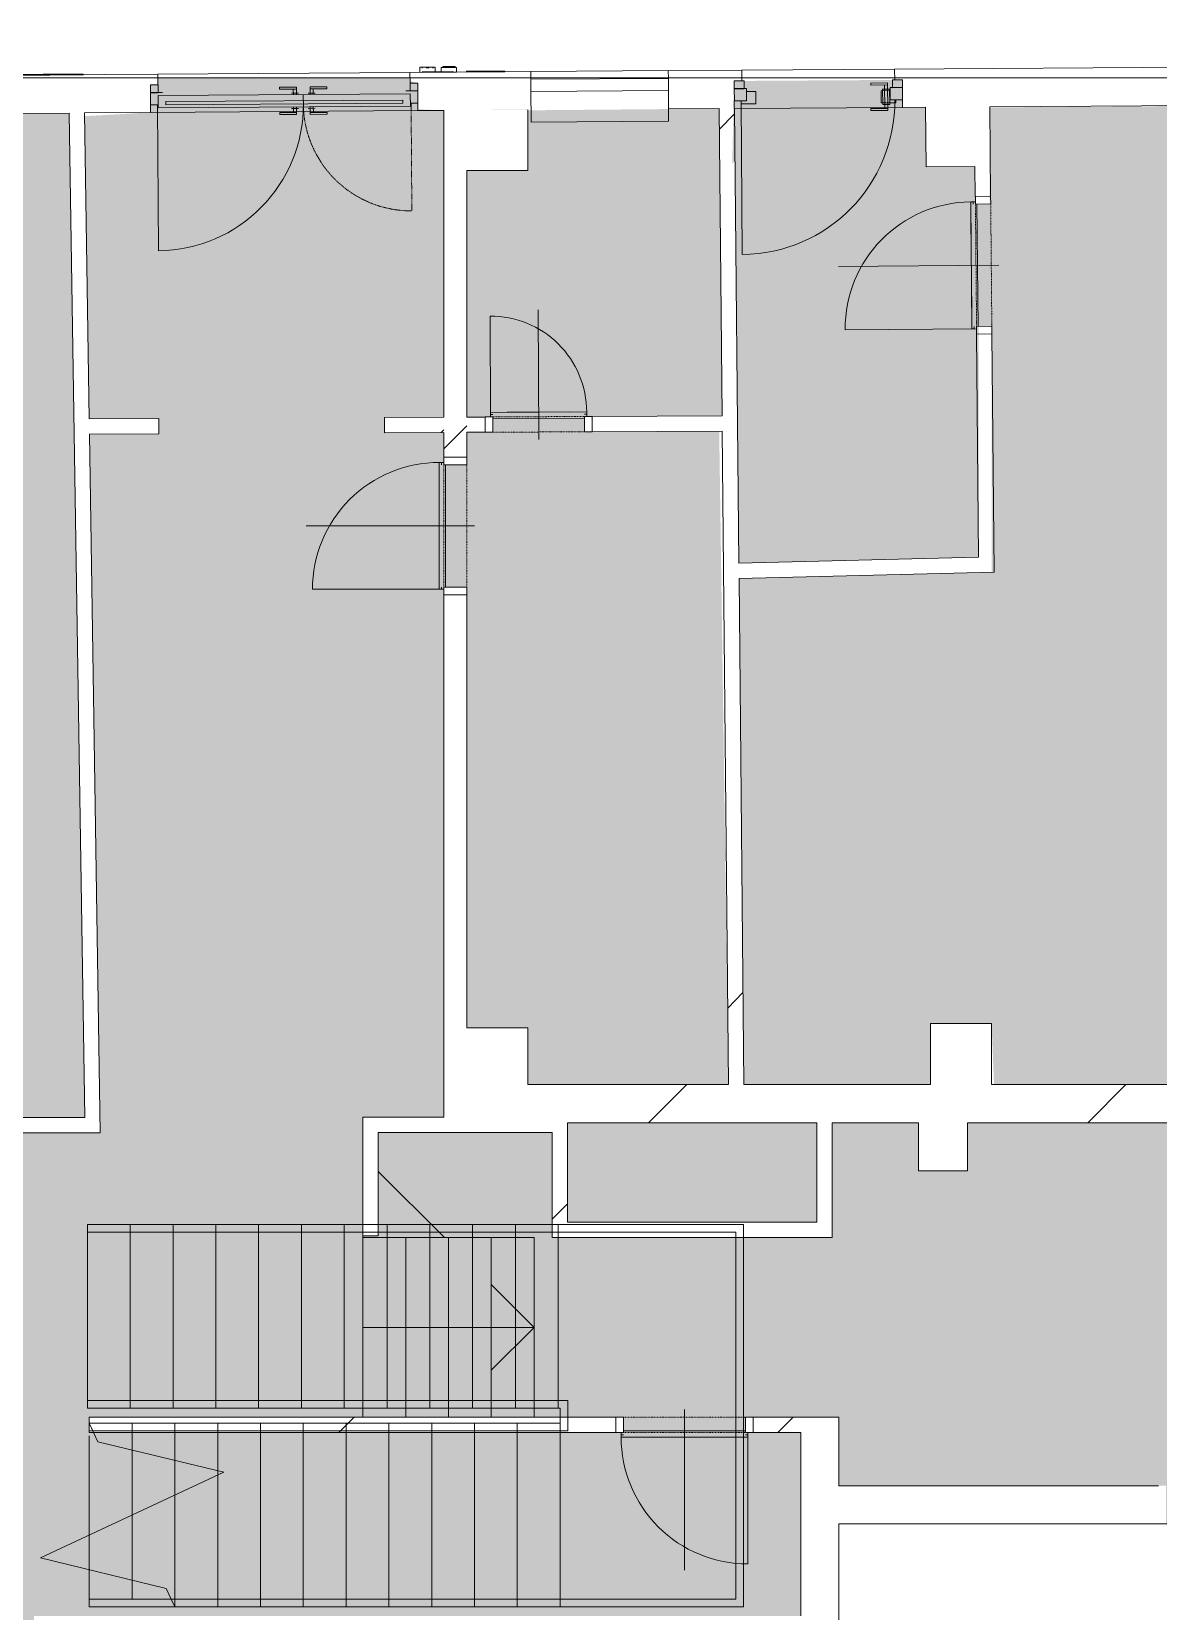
# Model space of a CAD drawing. Header units: millimetres. Extents: x -19993 to 479964, y -45352 to 20466.
# Drawn here: x 348234 to 355605, y -20402 to -10069 of the extents above; entities that cross this region are included whole.
import ezdxf

# ---------------------------------------------------------------- set-up
doc = ezdxf.new("R2010")
doc.units = ezdxf.units.MM
doc.linetypes.add('Čerchovaná se dvěma tečkami', pattern=[2.59, 1, -0.53, 0, -0.53, 0, -0.53])
doc.linetypes.add('Čárkovaná', pattern=[6.35, 3.175, -3.175])
for name, color, linetype, lineweight in [('A-DETL-GENF', 92, 'Continuous', 9), ('A-DETL-THIN', 151, 'Continuous', 9), ('A-DOOR', 31, 'Continuous', 9), ('A-DOOR-FRAM', 31, 'Continuous', 9), ('A-FLOR', 192, 'Continuous', 9), ('A-FLOR-HRAL', 11, 'Continuous', 9), ('A-GENM', 13, 'Continuous', 9), ('A-GLAZ', 151, 'Continuous', 9), ('A-GLAZ-SILL', 1, 'Continuous', 9), ('A-WALL', 113, 'Continuous', 9), ('A-WALL-PATT', 111, 'Continuous', 25), ('S-COLS', 52, 'Continuous', 9), ('S-STRS', 31, 'Continuous', 9), ('S-STRS-ANNO', 31, 'Continuous', 9), ('S-STRS-MBND', 31, 'Continuous', 9)]:
    doc.layers.add(name, color=color, linetype=linetype, lineweight=lineweight)
pattern_1 = [(45, (312002, 0), (-7184.2, 7184.2), []), (45, (314875, -3e-12), (-7184.2, 7184.2), []), (45, (320623, -7e-12), (-4310.5, 10057.9), [4064, -2032, 67.06, -1964.94])]
pattern_2 = [(45.27, (312002, 0), (-7218, 7150.2), []), (45.27, (314875, 14), (-7218, 7150.2), []), (45.27, (320623, 41), (-4358, 10037.4), [4064, -2032, 67.1, -1964.9])]
pattern_3 = [(45, (312002, 0), (-7184.2, 7184.2), []), (45, (314875, 0), (-7184.2, 7184.2), []), (45, (320623, 0), (-4310.5, 10058), [4064, -2032, 67.1, -1964.9])]

# ---------------------------------------------------------------- blocks, each defined once
blk = doc.blocks.new('DVERE_1k_oblozka - DD03_01_800x1970_koupelna-1549493-Mapka _ závislý 16')
at = {"layer": 'A-DOOR'}
for p, q in [((-415, 72), (-415, 932)), ((0, -128), (0, 972)), ((-400, 72), (-450, 72)), ((-450, 72), (-450, -78)), ((415, 102), (-415, 102)), ((-415, 102), (-415, 87)), ((-415, 87), (-400, 87)), ((-400, -78), (-400, 72)), ((-400, 62), (400, 62)), ((305, 102), (-305, 102)), ((400, 87), (415, 87)), ((450, 72), (400, 72)), ((400, 72), (400, -78)), ((415, 87), (415, 102)), ((415, 102), (415, 72)), ((450, -78), (450, 72)), ((-450, -78), (-400, -78)), ((400, -78), (450, -78))]:
    blk.add_line(p, q, dxfattribs=at)
at = {"layer": 'A-DOOR', "linetype": 'Čerchovaná se dvěma tečkami'}
for p, q in [((-400, 72), (400, 72)), ((-400, -78), (400, -78))]:
    blk.add_line(p, q, dxfattribs=at)
at = {"layer": 'A-DOOR'}
blk.add_arc((-415, 102), 830, 360, 90, dxfattribs=at)
at = {"layer": 'A-DOOR-FRAM'}
for p, q in [((-400, 72), (-450, 72)), ((-400, -78), (-400, 72)), ((400, 72), (400, -78)), ((400, 72), (450, 72)), ((-450, -78), (-400, -78)), ((450, -78), (400, -78))]:
    blk.add_line(p, q, dxfattribs=at)
blk = doc.blocks.new('OKNO_1k_nadsvetlik - OKNO_1k_nadsvetlik_900 x 1500-1969459-Mapka _ závislý 16')
at = {"layer": 'A-GLAZ'}
for p, q in [((-450, 126), (450, 126)), ((-450, 75), (-450, 126)), ((450, 126), (450, 75)), ((450, 75), (-450, 75)), ((-450, 75), (450, 75)), ((-450, -5), (-450, 75)), ((450, 75), (450, -5)), ((450, -5), (-450, -5))]:
    blk.add_line(p, q, dxfattribs=at)
blk = doc.blocks.new('parapet s nosem_vnitní - parapet s nosem_vnitní-V48-Mapka _ závislý 16')
at = {"layer": 'A-GENM'}
for p, q in [((-450, -190), (-450, 0)), ((450, 0), (450, -190)), ((-450, -190), (-450, -200)), ((-450, -200), (450, -200)), ((-450, -200), (450, -200)), ((450, -200), (450, -190))]:
    blk.add_line(p, q, dxfattribs=at)
blk = doc.blocks.new('DVERE_1k_oblozka - DD03_01_600x1970_koupelna-1549500-Mapka _ závislý 16')
at = {"layer": 'A-DOOR'}
for p, q in [((0, -103), (0, 747)), ((-315, 47), (-315, 707)), ((-300, 47), (-350, 47)), ((-350, 47), (-350, -53)), ((315, 77), (-315, 77)), ((-315, 77), (-315, 62)), ((-315, 62), (-300, 62)), ((-300, -53), (-300, 47)), ((-300, 37), (300, 37)), ((205, 77), (-205, 77)), ((300, 62), (315, 62)), ((350, 47), (300, 47)), ((300, 47), (300, -53)), ((315, 62), (315, 77)), ((315, 77), (315, 47)), ((350, -53), (350, 47)), ((-350, -53), (-300, -53)), ((300, -53), (350, -53))]:
    blk.add_line(p, q, dxfattribs=at)
at = {"layer": 'A-DOOR', "linetype": 'Čerchovaná se dvěma tečkami'}
for p, q in [((-300, 47), (300, 47)), ((-300, -53), (300, -53))]:
    blk.add_line(p, q, dxfattribs=at)
at = {"layer": 'A-DOOR'}
blk.add_arc((-315, 77), 630, 360, 90, dxfattribs=at)
at = {"layer": 'A-DOOR-FRAM'}
for p, q in [((-300, 47), (-350, 47)), ((-300, -53), (-300, 47)), ((300, 47), (300, -53)), ((300, 47), (350, 47)), ((-350, -53), (-300, -53)), ((350, -53), (300, -53))]:
    blk.add_line(p, q, dxfattribs=at)
blk = doc.blocks.new('OKNO_dvere vchod_2kvstuphlav - ON09_21_vstupni dvere obj_1750_2400_OO_Al-2030626-Mapka _ závislý 16')
at = {"layer": 'A-GLAZ'}
for p, q in [((-990, 55), (-1040, 55)), ((-1040, 55), (-1040, 4)), ((-960, 5), (-1040, 5)), ((-1040, 5), (-1040, -75)), ((-1040, 4), (-990, 4)), ((-990, 4), (-990, 55)), ((-195, 35), (-85, 35)), ((-85, 35), (-195, 35)), ((-195, 22), (-195, 35)), ((-195, 35), (-195, 22)), ((-195, 22), (-85, 22)), ((-85, 22), (-195, 22)), ((-105, 22), (-105, -15)), ((-85, 22), (-105, 22)), ((-85, 22), (-105, 22)), ((-85, 35), (-85, 22)), ((-85, 35), (-85, 22)), ((-85, -15), (-85, 22)), ((115, 35), (5, 35)), ((5, 35), (115, 35)), ((5, 22), (5, 35)), ((5, 22), (5, 35)), ((115, 22), (5, 22)), ((5, 22), (115, 22)), ((5, 22), (5, -15)), ((25, 22), (5, 22)), ((25, 22), (5, 22)), ((25, -15), (25, 22)), ((115, 35), (115, 22)), ((115, 22), (115, 35)), ((710, 5), (630, 5)), ((710, 55), (660, 55)), ((660, 55), (660, 4)), ((660, 4), (710, 4)), ((710, 4), (710, 55)), ((710, -75), (710, 5)), ((-1040, -75), (-990, -75)), ((-995, -75), (-995, -95)), ((-995, -75), (-995, -1030)), ((-990, -95), (-990, -15)), ((660, -15), (-990, -15)), ((-990, -95), (660, -95)), ((-940, -55), (-940, -75)), ((610, -55), (-940, -55)), ((-940, -75), (610, -75)), ((-72, -5), (-118, -5)), ((-72, -5), (-118, -5)), ((-72, -5), (-118, -5)), ((-72, -5), (-118, -5)), ((-105, -95), (-105, -132)), ((-99, -5), (-91, -5)), ((-99, -5), (-91, -5)), ((-85, -132), (-85, -95)), ((-40, -95), (-40, -15)), ((38, -5), (-8, -5)), ((38, -5), (-8, -5)), ((38, -5), (-8, -5)), ((38, -5), (-8, -5)), ((5, -95), (5, -132)), ((11, -5), (19, -5)), ((11, -5), (19, -5)), ((25, -132), (25, -95)), ((610, -75), (610, -55)), ((660, -95), (660, -15)), ((660, -75), (710, -75)), ((665, -95), (665, -75)), ((-195, -132), (-85, -132)), ((-85, -132), (-195, -132)), ((-195, -132), (-195, -145)), ((-195, -145), (-195, -132)), ((-195, -145), (-85, -145)), ((-85, -145), (-195, -145)), ((-118, -105), (-72, -105)), ((-118, -105), (-72, -105)), ((-118, -105), (-72, -105)), ((-118, -105), (-72, -105)), ((-105, -132), (-85, -132)), ((-105, -132), (-85, -132)), ((-91, -105), (-99, -105)), ((-91, -105), (-99, -105)), ((-85, -132), (-85, -145)), ((-85, -132), (-85, -145)), ((-8, -105), (38, -105)), ((-8, -105), (38, -105)), ((-8, -105), (38, -105)), ((-8, -105), (38, -105)), ((115, -132), (5, -132)), ((5, -132), (115, -132)), ((5, -145), (5, -132)), ((5, -145), (5, -132)), ((5, -132), (25, -132)), ((5, -132), (25, -132)), ((115, -145), (5, -145)), ((5, -145), (115, -145)), ((19, -105), (11, -105)), ((19, -105), (11, -105)), ((115, -145), (115, -132)), ((115, -132), (115, -145))]:
    blk.add_line(p, q, dxfattribs=at)
at = {"layer": 'A-GLAZ', "linetype": 'Čárkovaná'}
blk.add_line((665, -75), (665, -780), dxfattribs=at)
at = {"layer": 'A-GLAZ'}
blk.add_arc((-995, -75), 955, 270, 360, dxfattribs=at)
at = {"layer": 'A-GLAZ', "linetype": 'Čárkovaná'}
blk.add_arc((665, -75), 705, 180, 270, dxfattribs=at)
at = {"layer": 'A-GLAZ-SILL'}
blk.add_line((-1040, -125), (710, -125), dxfattribs=at)
blk = doc.blocks.new('OKNO_dvere vchod_1k_nadsvetlik - vstupni dvere 1100_2435 2 2-1390910-Mapka _ závislý 16')
at = {"layer": 'A-GLAZ'}
for p, q in [((-975, 55), (-1040, 55)), ((-1040, 55), (-1040, 4)), ((-1040, 5), (-1040, -75)), ((-960, 5), (-1040, 5)), ((-1040, 4), (-975, 4)), ((-975, 4), (-975, 55)), ((-960, -75), (-960, 5)), ((-147, 35), (-37, 35)), ((-37, 35), (-147, 35)), ((-147, 22), (-147, 35)), ((-147, 35), (-147, 22)), ((-147, 22), (-37, 22)), ((-37, 22), (-147, 22)), ((-57, 22), (-57, -132)), ((-37, 22), (-57, 22)), ((-37, 22), (-57, 22)), ((-37, 35), (-37, 22)), ((-37, 35), (-37, 22)), ((-37, -132), (-37, 22)), ((60, 5), (-20, 5)), ((-20, 5), (-20, -75)), ((60, 55), (-5, 55)), ((-5, 55), (-5, 4)), ((-5, 4), (60, 4)), ((60, 4), (60, 55)), ((60, -75), (60, 5)), ((-1040, -75), (-960, -75)), ((-995, -75), (-995, -1080)), ((-960, -75), (-995, -75)), ((-995, -75), (-995, -95)), ((-995, -95), (-900, -95)), ((-960, -15), (-960, -75)), ((-900, -15), (-960, -15)), ((-900, -95), (-900, -15)), ((-20, -15), (-80, -15)), ((-80, -15), (-80, -95)), ((-80, -95), (15, -95)), ((-70, -5), (-70, -105)), ((-24, -5), (-70, -5)), ((-24, -5), (-70, -5)), ((-24, -5), (-70, -5)), ((-24, -5), (-70, -5)), ((-51, -5), (-43, -5)), ((-51, -5), (-43, -5)), ((-24, -105), (-24, -5)), ((-24, -105), (-24, -76)), ((-20, -75), (-20, -15)), ((15, -75), (-20, -75)), ((-20, -75), (60, -75)), ((15, -95), (15, -75)), ((-147, -132), (-37, -132)), ((-37, -132), (-147, -132)), ((-147, -132), (-147, -145)), ((-147, -145), (-147, -132)), ((-147, -145), (-37, -145)), ((-37, -145), (-147, -145)), ((-70, -105), (-24, -105)), ((-70, -105), (-24, -105)), ((-70, -105), (-24, -105)), ((-70, -105), (-24, -105)), ((-57, -132), (-37, -132)), ((-57, -132), (-37, -132)), ((-43, -105), (-51, -105)), ((-43, -105), (-51, -105)), ((-37, -132), (-37, -145)), ((-37, -132), (-37, -145))]:
    blk.add_line(p, q, dxfattribs=at)
blk.add_arc((-995, -75), 1005, 270, 0, dxfattribs=at)
at = {"layer": 'A-GLAZ-SILL'}
blk.add_line((-1040, -125), (60, -125), dxfattribs=at)
blk = doc.blocks.new('Číslo popisné - ČP 4-1807394-Mapka _ závislý 16')
at = {"layer": 'A-GENM', "color": 41}
for p, q in [((225, -125), (25, -125)), ((25, -125), (225, -125)), ((25, -125), (25, -130)), ((25, -125), (25, -130)), ((225, -130), (25, -130)), ((25, -130), (225, -130)), ((225, -130), (225, -125)), ((225, -125), (225, -130))]:
    blk.add_line(p, q, dxfattribs=at)
blk = doc.blocks.new('Číslo popisné 2 - ČP 1324-1807511-Mapka _ závislý 16')
at = {"layer": 'A-GENM', "color": 41}
for p, q in [((275, -125), (25, -125)), ((25, -125), (275, -125)), ((25, -125), (25, -130)), ((25, -125), (25, -130)), ((275, -130), (25, -130)), ((25, -130), (275, -130)), ((275, -130), (275, -125)), ((275, -125), (275, -130))]:
    blk.add_line(p, q, dxfattribs=at)
blk = doc.blocks.new('Vypínač_venkovní - Typ 1-1807905-Mapka _ závislý 16')
at = {"layer": 'A-GENM', "color": 41}
for p, q in [((25, 155), (125, 155)), ((125, 155), (25, 155)), ((25, 155), (25, 125)), ((25, 125), (25, 155)), ((25, 125), (125, 125)), ((125, 125), (25, 125)), ((35, 162), (35, 155)), ((35, 162), (35, 155)), ((115, 162), (35, 162)), ((35, 155), (115, 155)), ((115, 155), (35, 155)), ((115, 155), (115, 162)), ((115, 155), (115, 162)), ((125, 125), (125, 155)), ((125, 125), (125, 155))]:
    blk.add_line(p, q, dxfattribs=at)
blk = doc.blocks.new('Venkovní_zámek - Typ 1-1807838-Mapka _ závislý 16')
at = {"layer": 'A-GENM', "color": 41}
for p, q in [((25, 159), (125, 159)), ((125, 159), (25, 159)), ((25, 159), (25, 125)), ((25, 125), (25, 159)), ((25, 125), (125, 125)), ((125, 125), (25, 125)), ((37, 159), (43, 159)), ((37, 159), (43, 159)), ((43, 154), (37, 154)), ((43, 154), (37, 154)), ((65, 159), (85, 159)), ((85, 154), (65, 154)), ((70, 159), (80, 159)), ((70, 159), (70, 154)), ((80, 154), (70, 154)), ((80, 154), (80, 159)), ((107, 159), (113, 159)), ((107, 159), (113, 159)), ((113, 154), (107, 154)), ((113, 154), (107, 154)), ((125, 125), (125, 159)), ((125, 125), (125, 159))]:
    blk.add_line(p, q, dxfattribs=at)
blk = doc.blocks.new('Úřad_městské_části_Praha_11 - Typ 1-1807749-Mapka _ závislý 16')
at = {"layer": 'A-GENM', "color": 41}
for p, q in [((-95, 130), (-95, 125)), ((345, 125), (345, 130))]:
    blk.add_line(p, q, dxfattribs=at)
at = {"layer": 'A-GENM', "color": 41, "flags": 128}
for points in [[(125, 130), (82, 130), (41, 130), (3, 130), (-31, 130), (-58, 130), (-78, 130), (-91, 130), (-95, 130), (-91, 130), (-78, 130), (-58, 130), (-31, 130), (3, 130), (41, 130), (82, 130), (125, 130)], [(125, 125), (82, 125), (41, 125), (3, 125), (-31, 125), (-58, 125), (-78, 125), (-91, 125), (-95, 125), (-91, 125), (-78, 125), (-58, 125), (-31, 125), (3, 125), (41, 125), (82, 125), (125, 125)], [(125, 130), (168, 130), (209, 130), (247, 130), (281, 130), (308, 130), (328, 130), (341, 130), (345, 130), (341, 130), (328, 130), (308, 130), (281, 130), (247, 130), (209, 130), (168, 130), (125, 130)], [(125, 125), (168, 125), (209, 125), (247, 125), (281, 125), (308, 125), (328, 125), (341, 125), (345, 125), (341, 125), (328, 125), (308, 125), (281, 125), (247, 125), (209, 125), (168, 125), (125, 125)]]:
    blk.add_lwpolyline(points, dxfattribs=at)
blk = doc.blocks.new('DVERE_1k_oblozka - DD03_01_800x1970_koupelna-1549498-Mapka _ závislý 16')
at = {"layer": 'A-DOOR'}
for p, q in [((0, -103), (0, 947)), ((-415, 47), (-415, 907)), ((-400, 47), (-450, 47)), ((-450, 47), (-450, -53)), ((415, 77), (-415, 77)), ((-415, 77), (-415, 62)), ((-415, 62), (-400, 62)), ((-400, -53), (-400, 47)), ((-400, 37), (400, 37)), ((305, 77), (-305, 77)), ((400, 62), (415, 62)), ((450, 47), (400, 47)), ((400, 47), (400, -53)), ((415, 62), (415, 77)), ((415, 77), (415, 47)), ((450, -53), (450, 47)), ((-450, -53), (-400, -53)), ((400, -53), (450, -53))]:
    blk.add_line(p, q, dxfattribs=at)
at = {"layer": 'A-DOOR', "linetype": 'Čerchovaná se dvěma tečkami'}
for p, q in [((-400, 47), (400, 47)), ((-400, -53), (400, -53))]:
    blk.add_line(p, q, dxfattribs=at)
at = {"layer": 'A-DOOR'}
blk.add_arc((-415, 77), 830, 360, 90, dxfattribs=at)
at = {"layer": 'A-DOOR-FRAM'}
for p, q in [((-400, 47), (-450, 47)), ((-400, -53), (-400, 47)), ((400, 47), (400, -53)), ((400, 47), (450, 47)), ((-450, -53), (-400, -53)), ((450, -53), (400, -53))]:
    blk.add_line(p, q, dxfattribs=at)
blk = doc.blocks.new('DVERE_1k_oblozka - DD03_01_800x1970_koupelna-V139-Mapka _ závislý 16')
at = {"layer": 'A-DOOR'}
for p, q in [((0, -103), (0, 947)), ((-415, 47), (-415, 907)), ((-400, 47), (-450, 47)), ((-450, 47), (-450, -53)), ((415, 77), (-415, 77)), ((-415, 77), (-415, 62)), ((-415, 62), (-400, 62)), ((-400, 62), (-415, 62)), ((-400, -53), (-400, 47)), ((-400, 37), (400, 37)), ((305, 77), (-305, 77)), ((400, 62), (415, 62)), ((450, 47), (400, 47)), ((400, 47), (400, -53)), ((415, 62), (415, 77)), ((415, 77), (415, 62)), ((415, 77), (415, 47)), ((450, -53), (450, 47)), ((-450, -53), (-400, -53)), ((400, -53), (450, -53))]:
    blk.add_line(p, q, dxfattribs=at)
at = {"layer": 'A-DOOR', "linetype": 'Čerchovaná se dvěma tečkami'}
for p, q in [((-400, 47), (400, 47)), ((-400, -53), (400, -53))]:
    blk.add_line(p, q, dxfattribs=at)
at = {"layer": 'A-DOOR'}
blk.add_arc((-415, 77), 830, 360, 90, dxfattribs=at)
at = {"layer": 'A-DOOR-FRAM'}
for p, q in [((-400, 47), (-450, 47)), ((-400, -53), (-400, 47)), ((400, 47), (400, -53)), ((400, 47), (450, 47)), ((-450, -53), (-400, -53)), ((450, -53), (400, -53))]:
    blk.add_line(p, q, dxfattribs=at)
blk = doc.blocks.new('Typ horního madla - Horní madlo_Vnitřní_-1857845-Mapka _ závislý 16')
at = {"layer": 'A-FLOR-HRAL'}
for p, q in [((36597, -19072), (36597, -19022)), ((39677, -19022), (36597, -19022)), ((39677, -19072), (36597, -19072)), ((39739, -19022), (39677, -19022)), ((39689, -19072), (39677, -19072)), ((39689, -19172), (39689, -19072)), ((39739, -19222), (39739, -19022)), ((36609, -19172), (36609, -19222)), ((36633, -19222), (36609, -19172)), ((36609, -19172), (39614, -19172)), ((36609, -19172), (36609, -19172)), ((39614, -19172), (39689, -19172)), ((36609, -19222), (36633, -19222)), ((36633, -19222), (39614, -19222)), ((39614, -19222), (39739, -19222))]:
    blk.add_line(p, q, dxfattribs=at)
blk = doc.blocks.new('Typ horního madla - Horní madlo_Vnitřní_-1857862-Mapka _ závislý 16')
at = {"layer": 'A-FLOR-HRAL'}
for p, q in [((36597, -17922), (36597, -17872)), ((39957, -17872), (36597, -17872)), ((40889, -17872), (39957, -17872)), ((40889, -20372), (40889, -17872)), ((39957, -17922), (36597, -17922)), ((40839, -17922), (39957, -17922)), ((40839, -20322), (40839, -17922)), ((36609, -20322), (36609, -20372)), ((36609, -20322), (37145, -20322)), ((37168, -20372), (37145, -20322)), ((37145, -20322), (39689, -20322)), ((39689, -20322), (40839, -20322)), ((36609, -20372), (37168, -20372)), ((37168, -20372), (39689, -20372)), ((39689, -20372), (40889, -20372))]:
    blk.add_line(p, q, dxfattribs=at)

msp = doc.modelspace()

# ---------------------------------------------------------------- hatches: boundary and pattern name
at = {"layer": 'A-DETL-GENF'}
h = msp.add_hatch(color=1, dxfattribs=at)
h.paths.add_polyline_path([(310716, -28962), (310716, -27934), (310546, -27934), (310546, -28962)])
h.paths.add_polyline_path([(327333, -28962), (328761, -28962), (328761, -27934), (323371, -27934), (323371, -28962)])
h.paths.add_polyline_path([(310966, -28962), (323071, -28962), (323071, -27934), (316811, -27934), (316811, -27116), (316951, -27116), (316951, -26158), (310796, -26158), (310796, -27300), (311251, -27300), (311251, -27934), (310966, -27934), (310966, -28938)])
h.paths.add_polyline_path([(357044, -17206), (357044, -17201), (356744, -17206)])
h.paths.add_polyline_path([(354356, -17206), (354356, -17521), (354036, -17521), (354036, -17206)])
h.paths.add_polyline_path([(351481, -10581), (351481, -10577), (351081, -10577)])
h.paths.add_polyline_path([(343745, -28813), (343762, -24293), (343845, -24293), (343845, -28813), (346845, -28813), (346845, -28278), (346945, -28278), (346945, -27407), (346820, -27407), (346820, -22813), (344765, -22813), (344765, -22713), (345793, -22713), (345793, -22545), (346018, -22545), (346018, -22713), (346820, -22713), (346820, -22382), (347474, -22382), (347474, -22532), (346945, -22532), (346945, -27157), (350130, -27157), (350130, -22532), (348274, -22532), (348274, -22382), (348694, -22382), (348694, -20532), (348250, -20532), (348250, -20432), (353265, -20432), (353265, -19232), (352905, -19232), (352905, -19132), (353515, -19132), (353515, -19580), (355655, -19580), (355655, -19830), (356455, -19830), (356455, -19580), (358595, -19580), (358595, -19830), (359495, -19830), (359495, -19580), (360739, -19580), (360739, -17452), (360361, -17456), (360358, -17206), (359791, -17206), (359791, -17501), (359491, -17501), (359491, -17206), (357044, -17206), (357044, -17501), (356744, -17501), (356744, -17206), (353470, -17206), (353470, -17957), (351639, -17957), (351639, -17270), (350501, -17270), (350501, -17945), (350401, -17945), (350401, -17170), (350931, -17170), (350931, -13702), (351081, -13702), (351081, -16586), (351481, -16586), (351481, -16956), (352793, -16956), (352732, -12682), (351851, -12686), (351851, -12587), (352751, -12582), (352732, -10573), (351481, -10584), (351481, -10977), (351081, -10977), (351081, -12590), (351251, -12591), (351251, -12689), (351081, -12691), (351081, -12902), (350931, -12902), (350931, -12691), (350542, -12691), (350542, -12593), (350931, -12590), (350931, -10585), (350761, -10577), (350760, -10406), (350710, -10392), (350709, -10372), (349060, -10372), (349060, -10418), (349010, -10418), (349011, -10598), (348580, -10622), (348612, -12602), (349066, -12600), (349066, -12700), (348612, -12702), (348682, -17272), (347217, -17272), (347217, -17972), (346807, -17972), (346807, -17272), (346717, -17272), (346717, -17172), (348581, -17172), (348480, -10602), (345489, -10622), (345489, -11022), (345089, -11022), (345089, -16631), (345509, -16631), (345509, -17172), (345917, -17172), (345917, -17272), (345837, -17272), (345837, -20887), (343956, -20879), (343957, -20729), (345737, -20729), (345737, -17272), (345089, -17272), (345089, -17585), (341272, -17585), (341272, -20719), (343057, -20725), (343056, -20876), (340065, -20864), (340066, -20714), (341172, -20714), (341172, -17585), (337948, -17585), (337948, -20705), (339166, -20710), (339165, -20860), (337648, -20854), (337648, -20036), (337015, -20036), (337015, -20245), (336735, -20236), (336739, -20136), (336915, -20136), (336915, -19936), (337848, -19936), (337848, -17585), (335312, -17585), (335312, -18746), (335794, -18746), (335758, -20102), (335939, -20108), (335936, -20208), (335259, -20184), (335295, -18846), (335028, -18846), (335028, -18746), (335212, -18746), (335212, -16830), (333502, -16830), (333502, -18186), (334133, -18186), (334133, -18746), (334428, -18746), (334428, -18846), (334133, -18846), (334133, -19546), (331531, -19546), (331531, -15712), (331631, -15712), (331631, -16230), (332661, -16230), (332661, -15870), (332761, -15870), (332761, -16680), (334802, -16680), (334802, -15947), (333859, -15947), (333859, -15712), (333959, -15712), (333959, -15847), (334902, -15848), (334902, -16680), (335212, -16680), (335212, -15010), (333959, -15010), (333959, -15112), (333859, -15112), (333859, -15010), (331631, -15010), (331631, -15112), (331531, -15112), (331531, -14802), (331631, -14802), (331631, -14910), (333859, -14910), (333859, -14700), (333959, -14713), (333959, -14910), (335212, -14910), (335212, -13920), (333959, -13920), (333959, -14100), (333859, -14100), (333859, -13920), (331631, -13920), (331631, -14202), (331531, -14202), (331531, -11677), (330194, -11677), (330194, -18362), (330244, -18362), (330244, -19013), (329859, -19013), (329859, -18913), (330094, -18913), (330094, -18362), (330044, -18343), (330039, -16403), (329164, -16403), (329164, -16443), (328829, -16443), (328829, -18243), (328909, -18243), (328909, -18913), (329059, -18913), (329059, -19013), (328037, -19013), (328037, -18913), (328809, -18913), (328809, -18343), (328729, -18343), (328729, -16443), (325987, -16443), (325987, -18913), (327337, -18913), (327333, -19013), (325987, -19013), (325987, -19652), (324838, -19656), (324838, -19506), (325537, -19503), (325537, -19143), (325837, -19143), (325837, -16443), (323234, -16443), (323225, -16843), (322834, -16843), (322834, -16443), (321471, -16443), (321471, -19519), (324037, -19509), (324037, -19659), (320622, -19672), (320621, -19522), (321371, -19519), (321371, -16443), (317259, -16443), (317259, -19535), (319821, -19525), (319822, -19675), (317159, -19685), (317159, -16843), (316824, -16843), (316824, -16143), (318095, -16140), (318095, -15478), (318435, -15478), (318435, -9996), (318025, -9996), (318025, -9446), (318435, -9446), (318435, -6966), (318005, -6966), (318005, -6451), (318435, -6451), (318435, -3625), (317745, -3625), (317745, -3525), (318435, -3525), (318435, -887), (317902, -887), (317902, -432), (312450, -432), (312450, -872), (312015, -891), (312015, -6443), (312435, -6443), (312435, -6963), (312015, -6963), (312015, -9240), (316608, -9184), (316608, -5995), (316697, -5995), (316712, -10327), (316612, -10327), (316608, -9284), (312450, -9340), (312450, -9908), (312015, -9908), (312015, -14261), (316625, -14199), (316615, -11127), (316714, -11127), (316725, -14299), (315318, -14319), (315318, -14535), (315218, -14535), (315218, -14319), (311660, -14377), (311660, -15447), (311684, -15452), (311685, -15452), (312470, -15452), (312470, -16130), (314763, -16130), (314763, -15402), (315318, -15402), (315308, -20050), (315158, -20050), (315158, -16430), (311211, -16430), (311211, -16830), (310796, -16830), (310796, -21265), (315158, -21265), (315158, -20850), (315308, -20850), (315308, -21265), (315651, -21265), (315651, -21415), (314001, -21415), (314001, -21575), (313901, -21575), (313901, -21415), (311211, -21415), (311211, -21665), (310796, -21665), (310816, -25858), (313901, -25858), (313901, -22375), (314001, -22375), (314001, -25858), (317151, -25858), (317151, -21415), (316451, -21415), (316451, -21265), (317251, -21265), (317251, -21572), (318673, -21563), (318673, -21663), (317251, -21672), (317251, -27684), (320251, -27684), (320251, -21653), (319473, -21653), (319473, -21558), (321753, -21544), (321753, -21644), (320351, -21653), (320351, -27684), (323151, -27684), (323151, -24224), (323251, -24224), (323251, -27684), (326051, -27684), (326051, -21617), (323251, -21635), (323251, -23424), (323151, -23424), (323151, -21635), (322553, -21634), (322553, -21539), (322870, -21524), (322870, -21212), (323370, -21212), (323370, -21534), (328811, -21500), (328811, -20299), (328911, -20299), (328911, -22383), (334954, -22383), (334954, -21323), (334874, -21323), (334874, -21223), (335304, -21223), (335304, -22713), (335548, -22713), (335547, -22813), (334954, -22813), (334954, -28813), (338048, -28813), (338048, -22813), (336348, -22813), (336348, -22713), (339168, -22713), (339168, -22813), (338148, -22813), (338148, -28813), (340851, -28813), (340851, -28418), (341251, -28418), (341251, -28813), (341708, -28813)])
h.paths.add_polyline_path([(328580, -27684), (328848, -27684), (328848, -27207), (329248, -27207), (329248, -24439), (328811, -24439), (328811, -21600), (326151, -21617), (326151, -27684), (327333, -27684)])
h.paths.add_polyline_path([(351977, -27157), (353265, -27157), (353265, -22766), (352850, -22766), (352850, -22366), (353265, -22366), (353265, -20532), (348794, -20532), (348794, -22382), (350255, -22382), (350255, -27157)])
h.paths.add_polyline_path([(330038, -25319), (330938, -25319), (330938, -25069), (333128, -25069), (333128, -25319), (334013, -25319), (334028, -25069), (334604, -25069), (334604, -22713), (334954, -22713), (334954, -22483), (328911, -22483), (328911, -24339), (329498, -24339), (329498, -25069), (330038, -25069)])
h.paths.add_polyline_path([(343762, -23493), (343745, -23493), (343745, -22813), (342545, -22813), (342545, -23463), (342445, -23463), (342445, -22813), (342395, -22813), (342395, -22713), (343965, -22713), (343965, -22813), (343845, -22813), (343845, -23493)])
h.paths.add_polyline_path([(340018, -22813), (339968, -22813), (339968, -22713), (340781, -22713), (340781, -22363), (341281, -22363), (341281, -22713), (341595, -22713), (341595, -22813), (340781, -22813)])
h.paths.add_polyline_path([(334224, -21323), (329989, -21323), (329989, -21223), (334274, -21223), (334274, -21323)])
h.paths.add_polyline_path([(335658, -20098), (335692, -18846), (335395, -18846), (335362, -20088), (335547, -20094)])
h.paths.add_polyline_path([(334006, -19446), (334033, -19446), (334033, -18286), (332833, -18286), (332833, -18686), (332733, -18686), (332733, -18286), (331631, -18286), (331631, -19446), (332733, -19446), (332733, -19286), (332833, -19286), (332833, -19446)])
h.paths.add_polyline_path([(351438, -19232), (348610, -19232), (348610, -19132), (352105, -19132), (352105, -19232), (351739, -19232)])
h.paths.add_polyline_path([(332833, -18186), (333202, -18186), (333202, -16780), (332661, -16780), (332661, -16330), (331631, -16330), (331631, -18186), (332733, -18186)])
h.paths.add_polyline_path([(351977, -17857), (353370, -17857), (353370, -17206), (351739, -17206), (351739, -17857)])
h.paths.add_polyline_path([(335627, -17335), (335627, -4241), (335562, -4241), (335547, -11623), (335462, -11606), (335212, -11606), (335212, -11479), (332829, -11479), (332829, -11379), (335212, -11379), (335212, -10846), (335166, -10846), (335166, -10446), (335212, -10446), (335212, -4241), (328805, -4241), (328805, -16143), (329164, -16143), (329164, -16253), (330044, -16253), (330044, -11527), (331531, -11527), (331531, -11379), (332029, -11379), (332029, -11479), (331631, -11479), (331631, -13770), (335212, -13770), (335212, -12506), (335547, -12485), (335562, -12481), (335562, -17335)])
h.paths.add_polyline_path([(359791, -17206), (359791, -17201), (359491, -17206)])
h.paths.add_polyline_path([(360089, -16956), (360089, -16584), (360489, -16584), (360489, -10920), (360089, -10920), (360089, -10523), (354502, -10565), (354502, -11196), (354408, -11196), (354405, -10952), (354085, -10952), (354082, -10564), (353931, -10565), (353930, -10385), (352830, -10392), (352817, -10933), (352835, -10918), (352862, -13547), (354429, -13507), (354429, -11997), (354515, -11997), (354514, -13605), (352862, -13647), (352893, -16956), (354114, -16956), (354114, -16556), (354514, -16556), (354530, -16956), (359791, -16956)])
h.paths.add_polyline_path([(315218, -15385), (315218, -15335), (315318, -15335), (315308, -15385), (315218, -15385)])
h.paths.add_polyline_path([(316595, -5195), (316589, -3525), (316945, -3525), (316945, -3625), (316690, -3625), (316690, -5195)])
at = {"layer": 'A-WALL-PATT', "lineweight": 9}
h = msp.add_hatch(dxfattribs=at)
h.set_pattern_fill('FP_120', color=256, angle=45, style=0, pattern_type=2)
h.set_pattern_definition([(45.388, (312002, 0), (-7232.7, 7135.4), []), (45.388, (314875, 19), (-7232.7, 7135.4), []), (45.388, (320623, 58), (-4378.6, 10028.5), [4064, -2032, 67.06, -1964.94])])
h.paths.add_polyline_path([(345489, -10622), (345569, -10602), (345567, -10372), (345089, -10375), (345089, -10622)])
h.paths.add_polyline_path([(346469, -10615), (347069, -10602), (347067, -10361), (346467, -10375), (346469, -10602)])
h.paths.add_polyline_path([(347969, -10605), (349011, -10598), (349011, -10418), (349060, -10418), (349060, -10348), (347967, -10375), (347969, -10602)])
h.paths.add_polyline_path([(350761, -10586), (351501, -10573), (351481, -10331), (350709, -10337), (350710, -10407), (350760, -10407), (350761, -10585)])
h.paths.add_polyline_path([(352401, -10575), (352831, -10572), (352831, -10392), (352880, -10392), (352879, -10322), (352399, -10325), (352401, -10574)])
h.paths.add_polyline_path([(353931, -10565), (360739, -10519), (360739, -10269), (353879, -10315), (353880, -10385), (353930, -10385), (353931, -10520)])
h = msp.add_hatch(dxfattribs=at)
h.set_pattern_fill('FP_125', color=256, angle=45, style=0, pattern_type=2)
h.set_pattern_definition([(45.876, (312002, 0), (-7293.2, 7073.5), []), (45.876, (314875, 44), (-7293.2, 7073.5), []), (45.876, (320622, 132), (-4463.8, 9990.8), [4064, -2032, 67.1, -1964.9])])
h.paths.add_polyline_path([(348582, -17272), (348682, -17272), (348580, -10601), (348480, -10602), (348581, -17172)])
h = msp.add_hatch(dxfattribs=at)
h.set_pattern_fill('FP_108', color=256, angle=45, style=0, pattern_type=2)
h.set_pattern_definition(pattern_1)
h.paths.add_polyline_path([(351081, -17170), (351081, -13752), (350931, -13752), (350931, -17170)])
h.paths.add_polyline_path([(350931, -12852), (351081, -12852), (351081, -10584), (350931, -10585), (350931, -12691)])
h = msp.add_hatch(dxfattribs=at)
h.set_pattern_fill('FP_131', color=256, angle=45, style=0, pattern_type=2)
h.set_pattern_definition([(45.552, (312002, 0), (-7253, 7114.7), []), (45.552, (314875, 28), (-7253, 7114.7), []), (45.552, (320622, 83), (-4407.2, 10016), [4064, -2032, 67.1, -1964.9])])
h.paths.add_polyline_path([(352862, -16956), (352893, -16956), (352831, -10595), (352752, -12682), (352793, -16956)])
h.paths.add_polyline_path([(352751, -12582), (352831, -10572), (352732, -10573), (352750, -12443)])
h = msp.add_hatch(dxfattribs=at)
h.set_pattern_fill('FP_132', color=256, angle=45, style=0, pattern_type=2)
h.set_pattern_definition([(45.53, (312002, 0), (-7250.4, 7117.4), []), (45.53, (314875, 27), (-7250.4, 7117.4), []), (45.53, (320622, 80), (-4403.4, 10017.6), [4064, -2032, 67.1, -1964.9])])
h.paths.add_polyline_path([(354430, -13607), (354530, -13605), (354516, -12046), (354416, -12047), (354430, -13605)])
h.paths.add_polyline_path([(354407, -11147), (354507, -11146), (354505, -10951), (354405, -10952), (354407, -11146)])
h = msp.add_hatch(dxfattribs=at)
h.set_pattern_fill('FP_126', color=256, angle=45, style=0, pattern_type=2)
h.set_pattern_definition(pattern_2)
h.paths.add_polyline_path([(348611, -12602), (348612, -12702), (349066, -12700), (349066, -12600)])
h = msp.add_hatch(dxfattribs=at)
h.set_pattern_fill('FP_126', color=256, angle=45, style=0, pattern_type=2)
h.set_pattern_definition(pattern_2)
h.paths.add_polyline_path([(350542, -12693), (350931, -12691), (350931, -12591), (350542, -12593), (350542, -12691)])
h.paths.add_polyline_path([(351081, -12690), (351201, -12690), (351201, -12590), (351081, -12590), (351081, -12690)])
h.paths.add_polyline_path([(351901, -12686), (352752, -12682), (352751, -12582), (351901, -12587)])
h = msp.add_hatch(dxfattribs=at)
h.set_pattern_fill('FP_151', color=256, angle=45, style=0, pattern_type=2)
h.set_pattern_definition([(46.46, (312002, 0), (-7364.8, 6999), []), (46.46, (314875, 73), (-7364.8, 6999), []), (46.46, (320620, 219), (-4565.2, 9945), [4064, -2032, 67.1, -1964.9])])
h.paths.add_polyline_path([(352862, -13647), (354430, -13607), (354429, -13507), (352861, -13547)])
h = msp.add_hatch(dxfattribs=at)
h.set_pattern_fill('FP_108', color=256, angle=45, style=0, pattern_type=2)
h.set_pattern_definition(pattern_1)
h.paths.add_polyline_path([(356744, -17206), (356744, -17201), (359791, -17201), (360089, -16956), (351081, -16956), (351081, -17206), (356084, -17206)])
h.paths.add_polyline_path([(360489, -17206), (360739, -17206), (360739, -16956), (360489, -16956), (360489, -16984), (360089, -16984), (359791, -17206), (360358, -17206)])
h = msp.add_hatch(dxfattribs=at)
h.set_pattern_fill('FP_108', color=256, angle=45, style=0, pattern_type=2)
h.set_pattern_definition(pattern_1)
h.paths.add_polyline_path([(345737, -17272), (345867, -17272), (345867, -17172), (345089, -17172), (345089, -17272), (345509, -17272)])
h.paths.add_polyline_path([(348582, -17272), (348581, -17172), (346767, -17172), (346767, -17272), (348581, -17272)])
h = msp.add_hatch(dxfattribs=at)
h.set_pattern_fill('FP_108', color=256, angle=45, style=0, pattern_type=2)
h.set_pattern_definition(pattern_1)
h.paths.add_polyline_path([(350501, -17270), (351639, -17270), (351639, -17206), (351081, -17206), (351081, -17170), (350401, -17170), (350401, -17270)])
h = msp.add_hatch(dxfattribs=at)
h.set_pattern_fill('FP_108', color=256, angle=45, style=0, pattern_type=2)
h.set_pattern_definition(pattern_1)
h.paths.add_polyline_path([(351639, -17857), (351739, -17857), (351739, -17206), (351639, -17206), (351639, -17270)])
h = msp.add_hatch(dxfattribs=at)
h.set_pattern_fill('FP_108', color=256, angle=45, style=0, pattern_type=2)
h.set_pattern_definition(pattern_1)
h.paths.add_polyline_path([(353370, -17857), (353470, -17857), (353470, -17206), (353370, -17206)])
h = msp.add_hatch(dxfattribs=at)
h.set_pattern_fill('FP_108', color=256, angle=45, style=0, pattern_type=2)
h.set_pattern_definition(pattern_1)
h.paths.add_polyline_path([(350401, -17945), (350501, -17945), (350501, -17270), (350401, -17270)])
h = msp.add_hatch(dxfattribs=at)
h.set_pattern_fill('FP_108', color=256, angle=45, style=0, pattern_type=2)
h.set_pattern_definition(pattern_1)
h.paths.add_polyline_path([(353470, -17957), (353470, -17857), (351639, -17857), (351639, -17957), (353370, -17957)])
h = msp.add_hatch(dxfattribs=at)
h.set_pattern_fill('FP_108', color=256, angle=45, style=0, pattern_type=2)
h.set_pattern_definition(pattern_1)
h.paths.add_polyline_path([(353515, -19232), (353515, -19132), (352955, -19132), (352955, -19232), (353265, -19232)])
h.paths.add_polyline_path([(348610, -19232), (352055, -19232), (352055, -19132), (348610, -19132)])
h = msp.add_hatch(dxfattribs=at)
h.set_pattern_fill('FP_108', color=256, angle=45, style=0, pattern_type=2)
h.set_pattern_definition(pattern_1)
h.paths.add_polyline_path([(353390, -29063), (353515, -29063), (353515, -23782), (353265, -23782), (353265, -28768), (353390, -28768)])
h.paths.add_polyline_path([(353270, -22882), (353515, -22882), (353515, -22282), (353265, -22282), (353265, -22882)])
h.paths.add_polyline_path([(353465, -21382), (353515, -21382), (353515, -19232), (353265, -19254), (353265, -21382), (353385, -21382)])
h = msp.add_hatch(dxfattribs=at)
h.set_pattern_fill('FP_108', color=256, angle=45, style=0, pattern_type=2)
h.set_pattern_definition(pattern_1)
h.paths.add_polyline_path([(360749, -19830), (360749, -19580), (359495, -19580), (359495, -19830), (360191, -19830)])
h.paths.add_polyline_path([(355605, -19830), (355605, -19580), (353515, -19580), (353515, -19830)])
h.paths.add_polyline_path([(356505, -19830), (358595, -19830), (358595, -19580), (356505, -19580)])
at = {"layer": 'S-COLS'}
h = msp.add_hatch(dxfattribs=at)
h.set_pattern_fill('FP_150', color=256, style=0, pattern_type=2)
h.set_pattern_definition(pattern_3)
h.paths.add_polyline_path([(351081, -10977), (351481, -10977), (351481, -10581), (351081, -10584)])
h = msp.add_hatch(dxfattribs=at)
h.set_pattern_fill('FP_150', color=256, style=0, pattern_type=2)
h.set_pattern_definition(pattern_3)
h.paths.add_polyline_path([(354085, -10954), (354505, -10951), (354502, -10561), (354082, -10564), (354085, -10952)])
h = msp.add_hatch(dxfattribs=at)
h.set_pattern_fill('FP_150', color=256, style=0, pattern_type=2)
h.set_pattern_definition(pattern_3)
h.paths.add_polyline_path([(351081, -16586), (351081, -16956), (351481, -16956), (351481, -16586)])
h = msp.add_hatch(dxfattribs=at)
h.set_pattern_fill('FP_150', color=256, style=0, pattern_type=2)
h.set_pattern_definition(pattern_3)
h.paths.add_polyline_path([(354114, -16556), (354114, -16956), (354514, -16956), (354514, -16556)])
h = msp.add_hatch(dxfattribs=at)
h.set_pattern_fill('FP_150', color=256, style=0, pattern_type=2)
h.set_pattern_definition(pattern_3)
h.paths.add_polyline_path([(354356, -17521), (354356, -17206), (354036, -17206), (354036, -17521)])

# ---------------------------------------------------------------- linework, layer by layer
at = {"layer": 'A-DETL-THIN'}
for p, q in [((353515, -10372), (344839, -10372)), ((360739, -10372), (353515, -10372)), ((353515, -27407), (353515, -19830)), ((353515, -19830), (360739, -19830))]:
    msp.add_line(p, q, dxfattribs=at)
at = {"layer": 'A-FLOR'}
for p, q in [((353879, -10315), (352879, -10322)), ((350709, -10337), (349060, -10348)), ((350401, -19132), (350401, -17945))]:
    msp.add_line(p, q, dxfattribs=at)
at = {"layer": 'A-WALL'}
for p, q in [((351499, -10331), (350709, -10337)), ((352879, -10322), (352399, -10325)), ((352880, -10392), (352879, -10322)), ((360739, -10269), (353879, -10315)), ((353879, -10315), (353880, -10385)), ((349060, -10348), (347967, -10355)), ((349060, -10418), (349060, -10348)), ((350709, -10337), (350710, -10407)), ((350761, -10536), (350761, -10586)), ((352831, -10572), (352831, -10522)), ((353931, -10515), (353931, -10565)), ((354502, -10561), (360089, -10523)), ((347969, -10605), (348480, -10602)), ((348480, -10602), (348581, -17172)), ((348580, -10601), (349011, -10598)), ((348611, -12602), (348580, -10601)), ((349011, -10598), (349011, -10548)), ((350761, -10586), (350931, -10585)), ((350931, -10585), (350931, -12591)), ((352401, -10575), (352732, -10573)), ((352732, -10573), (352751, -12582)), ((352832, -10572), (352831, -10572)), ((352861, -13547), (352832, -10572)), ((353931, -10565), (354082, -10564)), ((354507, -11146), (354502, -10561)), ((354405, -10952), (354407, -11147)), ((351081, -12590), (351081, -10977)), ((354416, -12047), (354429, -13507)), ((354530, -13605), (354516, -12046)), ((349066, -12600), (348611, -12602)), ((349066, -12700), (349066, -12600)), ((350931, -12591), (350542, -12593)), ((350542, -12593), (350542, -12693)), ((351201, -12590), (351081, -12590)), ((352751, -12582), (351901, -12586)), ((348612, -12702), (349066, -12700)), ((348682, -17272), (348612, -12702)), ((350542, -12693), (350931, -12691)), ((350931, -12691), (350931, -12852)), ((351081, -12852), (351081, -12690)), ((351081, -12690), (351201, -12690)), ((351901, -12686), (352752, -12682)), ((352752, -12682), (352793, -16956)), ((354429, -13507), (352861, -13547)), ((352862, -13647), (354530, -13605)), ((352893, -16956), (352862, -13647)), ((350931, -13752), (350931, -17170)), ((351081, -16586), (351081, -13752)), ((352793, -16956), (351481, -16956)), ((354114, -16956), (352893, -16956)), ((360089, -16956), (354514, -16956)), ((348581, -17172), (346767, -17172)), ((350931, -17170), (350401, -17170)), ((350401, -17170), (350401, -17945)), ((351739, -17206), (353370, -17206)), ((351739, -17857), (351739, -17206)), ((353370, -17206), (353370, -17857)), ((353470, -17206), (354036, -17206)), ((353470, -17957), (353470, -17206)), ((354356, -17206), (356744, -17206)), ((347217, -17272), (348682, -17272)), ((350501, -17270), (351639, -17270)), ((350501, -17945), (350501, -17270)), ((351639, -17270), (351639, -17957)), ((353370, -17857), (351739, -17857)), ((350401, -17945), (350501, -17945)), ((351639, -17957), (353470, -17957)), ((352055, -19132), (348610, -19132)), ((348610, -19132), (348610, -19232)), ((353515, -19132), (352955, -19132)), ((353515, -19580), (353515, -19132)), ((348610, -19232), (352055, -19232)), ((352955, -19232), (353265, -19232)), ((353265, -19232), (353265, -20432)), ((355605, -19580), (353515, -19580)), ((353515, -19830), (355605, -19830)), ((353515, -21382), (353515, -19830))]:
    msp.add_line(p, q, dxfattribs=at)
at = {"layer": 'S-COLS'}
for p, q in [((351481, -10977), (351481, -10581)), ((354082, -10564), (354085, -10954)), ((354085, -10954), (354405, -10952)), ((351081, -10977), (351481, -10977)), ((351481, -16586), (351081, -16586)), ((351481, -16956), (351481, -16586)), ((354514, -16556), (354114, -16556)), ((354114, -16556), (354114, -16956)), ((354514, -16956), (354514, -16556)), ((354036, -17206), (354036, -17521)), ((354356, -17521), (354356, -17206)), ((354036, -17521), (354356, -17521))]:
    msp.add_line(p, q, dxfattribs=at)
at = {"layer": 'S-STRS'}
for p, q in [((350681, -17957), (350401, -17957)), ((350961, -17957), (350681, -17957)), ((350681, -19132), (350681, -17957)), ((350681, -19132), (350681, -17957)), ((351241, -17957), (350961, -17957)), ((350961, -19132), (350961, -17957)), ((350961, -19132), (350961, -17957)), ((351521, -17957), (351241, -17957)), ((351241, -19132), (351241, -17957)), ((351241, -19132), (351241, -17957)), ((351521, -19132), (351521, -17957)), ((351521, -19132), (351521, -17957)), ((348611, -19254), (348611, -19902)), ((348611, -19254), (348611, -19902)), ((348891, -19346), (348891, -19772)), ((348891, -19346), (348891, -19772)), ((349171, -19414), (349171, -19641)), ((349171, -19414), (349171, -19641)), ((349451, -19483), (349451, -19511)), ((349451, -19483), (349451, -19511)), ((348611, -20130), (348611, -20322)), ((348611, -20130), (348611, -20322)), ((348891, -20198), (348891, -20322)), ((348891, -20198), (348891, -20322)), ((348611, -20372), (348891, -20372)), ((348891, -20372), (349170, -20372))]:
    msp.add_line(p, q, dxfattribs=at)
at = {"layer": 'S-STRS-ANNO'}
for p, q in [((350934, -17957), (350501, -17525)), ((351521, -18545), (351241, -18265)), ((350681, -18545), (350401, -18545)), ((350961, -18545), (350681, -18545)), ((351241, -18545), (350961, -18545)), ((351521, -18545), (351241, -18545)), ((351521, -18545), (351241, -18825))]:
    msp.add_line(p, q, dxfattribs=at)
at = {"layer": 'S-STRS-MBND'}
for p, q in [((348599, -19072), (348599, -17872)), ((351679, -17872), (348599, -17872)), ((348879, -19072), (348879, -17872)), ((348879, -19072), (348879, -17872)), ((349159, -19072), (349159, -17872)), ((349159, -19072), (349159, -17872)), ((349439, -19072), (349439, -17872)), ((349439, -19072), (349439, -17872)), ((349719, -19072), (349719, -17872)), ((349719, -19072), (349719, -17872)), ((349999, -19072), (349999, -17872)), ((349999, -19072), (349999, -17872)), ((350279, -19072), (350279, -17872)), ((350279, -19072), (350279, -17872)), ((350559, -19072), (350559, -17872)), ((350559, -19072), (350559, -17872)), ((350839, -19072), (350839, -17872)), ((350839, -19072), (350839, -17872)), ((351119, -19072), (351119, -17872)), ((351119, -19072), (351119, -17872)), ((351399, -19072), (351399, -17872)), ((351399, -19072), (351399, -17872)), ((352891, -17872), (351679, -17872)), ((351679, -19072), (351679, -17872)), ((351679, -19072), (351679, -17872)), ((352891, -20372), (352891, -17872)), ((351679, -19072), (348599, -19072)), ((351679, -19072), (351691, -19072)), ((351691, -19072), (351691, -19172)), ((348667, -19292), (348611, -19172)), ((348813, -19172), (351691, -19172)), ((348891, -19172), (348891, -19346)), ((348891, -19172), (348891, -19346)), ((349171, -19172), (349171, -19414)), ((349171, -19172), (349171, -19414)), ((349451, -19172), (349451, -19483)), ((349451, -19172), (349451, -19483)), ((349731, -19172), (349731, -20372)), ((349731, -19172), (349731, -20372)), ((350011, -19172), (350011, -20372)), ((350011, -19172), (350011, -20372)), ((350291, -19172), (350291, -20372)), ((350291, -19172), (350291, -20372)), ((350571, -19172), (350571, -20372)), ((350571, -19172), (350571, -20372)), ((350851, -19172), (350851, -20372)), ((350851, -19172), (350851, -20372)), ((351131, -19172), (351131, -20372)), ((351131, -19172), (351131, -20372)), ((351411, -19172), (351411, -20372)), ((351411, -19172), (351411, -20372)), ((351691, -19172), (351691, -20372)), ((351691, -19172), (351691, -20372)), ((349491, -19492), (348667, -19292)), ((348291, -20052), (349491, -19492)), ((349451, -19511), (349451, -20372)), ((349451, -19511), (349451, -20372)), ((349171, -19641), (349171, -20372)), ((349171, -19641), (349171, -20372)), ((348891, -19772), (348891, -20198)), ((348891, -19772), (348891, -20198)), ((348611, -19902), (348611, -20130)), ((348611, -19902), (348611, -20130)), ((349114, -20252), (348291, -20052)), ((349147, -20322), (349114, -20252)), ((349170, -20372), (351691, -20372)), ((351691, -20372), (352891, -20372))]:
    msp.add_line(p, q, dxfattribs=at)

# ---------------------------------------------------------------- block references
at = {"layer": 'A-DOOR'}
for name, p, rotation in [('DVERE_1k_oblozka - DD03_01_800x1970_koupelna-V139-Mapka _ závislý 16', (354459, -11597), 90.5300849627002), ('DVERE_1k_oblozka - DD03_01_600x1970_koupelna-1549500-Mapka _ závislý 16', (351551, -12635), 0.2705782573144418), ('DVERE_1k_oblozka - DD03_01_800x1970_koupelna-1549493-Mapka _ závislý 16', (351003, -13302), 90), ('DVERE_1k_oblozka - DD03_01_800x1970_koupelna-1549498-Mapka _ závislý 16', (352505, -19185), 180)]:
    msp.add_blockref(name, p, dxfattribs=dict(at, rotation=rotation))
at = {"layer": 'A-FLOR-HRAL'}
for name in ['Typ horního madla - Horní madlo_Vnitřní_-1857862-Mapka _ závislý 16', 'Typ horního madla - Horní madlo_Vnitřní_-1857845-Mapka _ závislý 16']:
    msp.add_blockref(name, (312002, 0), dxfattribs=at)
at = {"layer": 'A-GENM', "color": 41}
for name, p, rotation in [('Venkovní_zámek - Typ 1-1807838-Mapka _ závislý 16', (350750, -10461), 0.388156790721235), ('Číslo popisné - ČP 4-1807394-Mapka _ závislý 16', (351015, -10460), 180.3881567907212), ('Vypínač_venkovní - Typ 1-1807905-Mapka _ závislý 16', (350890, -10460), 0.388156790721235), ('Číslo popisné 2 - ČP 1324-1807511-Mapka _ závislý 16', (351355, -10457), 180.3881567907212), ('Úřad_městské_části_Praha_11 - Typ 1-1807749-Mapka _ závislý 16', (348228, -10479), 0.388156790721235)]:
    msp.add_blockref(name, p, dxfattribs=dict(at, rotation=rotation))
at = {"layer": 'A-GENM', "rotation": 0.388156790721235}
msp.add_blockref('parapet s nosem_vnitní - parapet s nosem_vnitní-V48-Mapka _ závislý 16', (351950, -10458), dxfattribs=at)
at = {"layer": 'A-GLAZ', "rotation": 0.388156790721235}
for name, p in [('OKNO_1k_nadsvetlik - OKNO_1k_nadsvetlik_900 x 1500-1969459-Mapka _ závislý 16', (351950, -10453)), ('OKNO_dvere vchod_2kvstuphlav - ON09_21_vstupni dvere obj_1750_2400_OO_Al-2030626-Mapka _ závislý 16', (350051, -10466)), ('OKNO_dvere vchod_1k_nadsvetlik - vstupni dvere 1100_2435 2 2-1390910-Mapka _ závislý 16', (353871, -10440))]:
    msp.add_blockref(name, p, dxfattribs=at)

doc.saveas('drawing.dxf')
